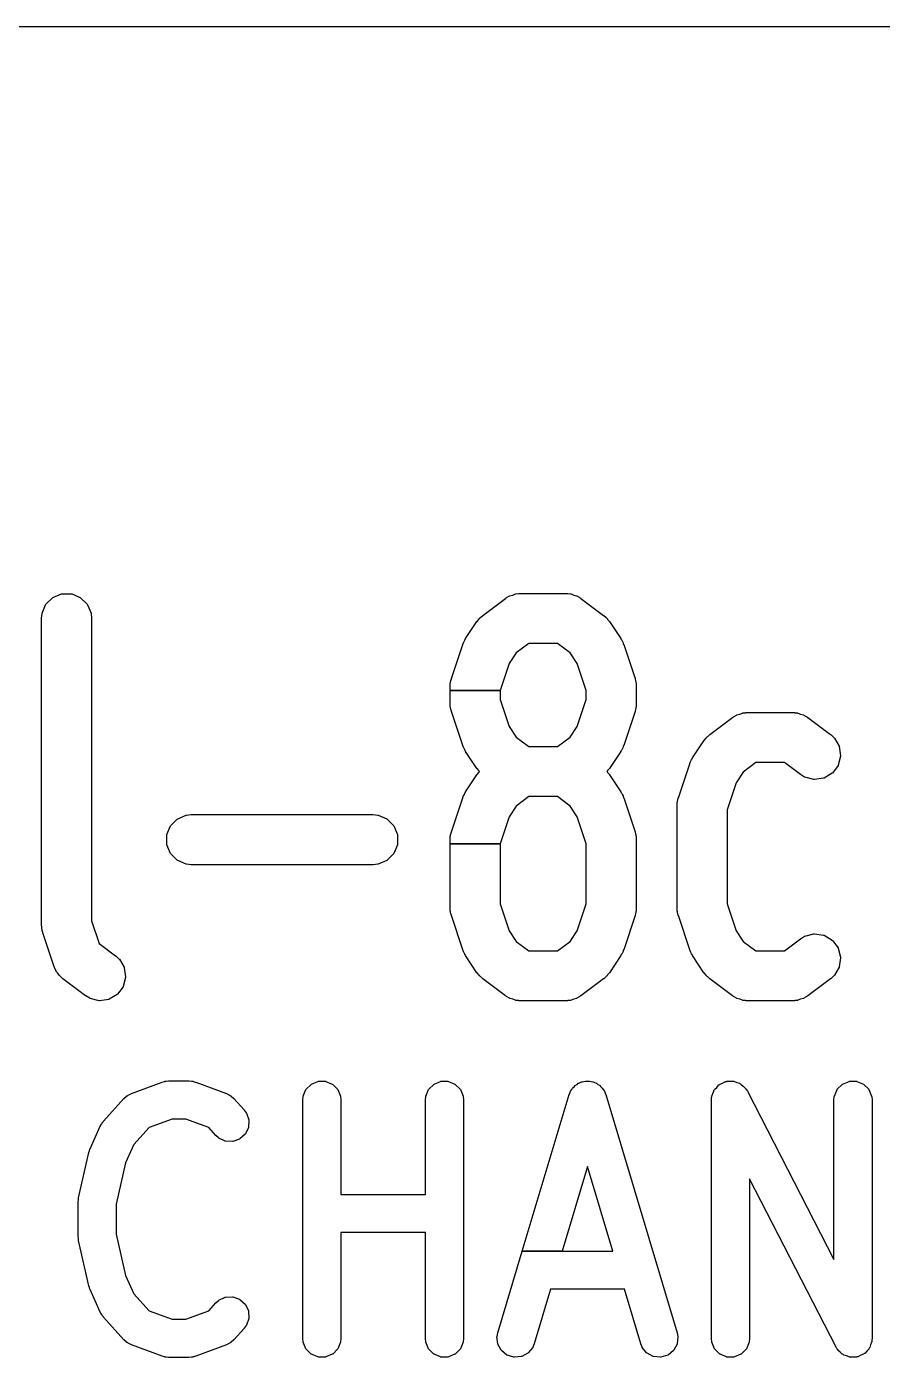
# Model space of a CAD drawing. Header units: millimetres. Extents: x 0 to 98, y 0 to 67.8.
# Drawn here: x 14.88 to 18.47, y 62.22 to 67.8 of the extents above; entities that cross this region are included whole.
import ezdxf

# ---------------------------------------------------------------- set-up
doc = ezdxf.new("R2010")
doc.units = ezdxf.units.MM
doc.layers.add('Edge.Cuts', color=254, linetype='CONTINUOUS', true_color=0xd0d2cd)

msp = doc.modelspace()

# ---------------------------------------------------------------- linework, layer by layer
at = {"layer": 'Edge.Cuts', "linetype": 'CONTINUOUS'}
for p, q in [((0, 67.8), (98, 67.8)), ((14.963317, 65.375565), (14.990907, 65.403155)), ((14.990907, 65.403155), (14.99253, 65.404238)), ((14.99253, 65.404238), (15.028578, 65.41917)), ((15.028578, 65.41917), (15.030491, 65.419551)), ((15.030491, 65.419551), (15.069509, 65.419551)), ((15.069509, 65.419551), (15.071422, 65.41917)), ((15.071422, 65.41917), (15.10747, 65.404238)), ((15.10747, 65.404238), (15.109093, 65.403155)), ((15.109093, 65.403155), (15.136683, 65.375565)), ((16.796524, 65.329043), (16.891762, 65.400472)), ((16.891762, 65.400472), (16.892168, 65.400746)), ((16.892168, 65.400746), (16.894947, 65.402434)), ((16.894947, 65.402434), (16.895671, 65.403156)), ((16.895671, 65.403156), (16.897291, 65.404238)), ((16.897291, 65.404238), (16.89928, 65.405063)), ((16.89928, 65.405063), (16.908929, 65.410916)), ((16.908929, 65.410916), (16.910281, 65.411484)), ((16.910281, 65.411484), (16.922078, 65.414508)), ((16.922078, 65.414508), (16.93334, 65.419171)), ((16.93334, 65.419171), (16.934763, 65.419527)), ((16.934763, 65.419527), (16.945987, 65.420633)), ((16.945987, 65.420633), (16.948079, 65.421168)), ((16.948079, 65.421168), (16.950024, 65.421274)), ((16.950024, 65.421274), (16.951035, 65.42113)), ((16.951035, 65.42113), (16.954273, 65.421448)), ((16.954273, 65.421448), (16.954762, 65.421472)), ((16.954762, 65.421472), (17.145238, 65.421472)), ((17.145238, 65.421472), (17.145727, 65.421448)), ((17.145727, 65.421448), (17.148963, 65.42113)), ((17.148963, 65.42113), (17.149976, 65.421274)), ((17.149976, 65.421274), (17.151922, 65.421168)), ((17.151922, 65.421168), (17.154012, 65.420633)), ((17.154012, 65.420633), (17.165237, 65.419527)), ((17.165237, 65.419527), (17.166661, 65.41917)), ((17.166661, 65.41917), (17.177913, 65.414509)), ((17.177913, 65.414509), (17.18972, 65.411484)), ((17.18972, 65.411484), (17.191072, 65.410915)), ((17.191072, 65.410915), (17.200715, 65.405065)), ((17.200715, 65.405065), (17.20271, 65.404238)), ((17.20271, 65.404238), (17.204331, 65.403155)), ((17.204331, 65.403155), (17.205052, 65.402434)), ((17.205052, 65.402434), (17.207832, 65.400747)), ((17.207832, 65.400747), (17.208238, 65.400472)), ((17.208238, 65.400472), (17.303476, 65.329043)), ((14.947302, 65.337894), (14.962234, 65.373942)), ((14.962234, 65.373942), (14.963317, 65.375565)), ((15.136683, 65.375565), (15.137766, 65.373942)), ((15.137766, 65.373942), (15.152698, 65.337894)), ((14.945, 65.316472), (14.945024, 65.316962)), ((14.945, 64.030758), (14.945, 65.316472)), ((14.945024, 65.316962), (14.946945, 65.336471)), ((14.946945, 65.336471), (14.947302, 65.337894)), ((15.152698, 65.337894), (15.153055, 65.336471)), ((15.153055, 65.336471), (15.154976, 65.316962)), ((15.154976, 65.316962), (15.155, 65.316472)), ((15.155, 65.316472), (15.155, 64.047795)), ((16.72454, 65.231859), (16.772159, 65.303287)), ((16.772159, 65.303287), (16.77245, 65.303681)), ((16.77245, 65.303681), (16.779673, 65.312503)), ((16.779673, 65.312503), (16.780767, 65.314349)), ((16.780767, 65.314349), (16.781691, 65.315487)), ((16.781691, 65.315487), (16.783399, 65.317053)), ((16.783399, 65.317053), (16.784871, 65.318849)), ((16.784871, 65.318849), (16.785955, 65.319834)), ((16.785955, 65.319834), (16.787743, 65.321033)), ((16.787743, 65.321033), (16.796147, 65.32873)), ((16.796147, 65.32873), (16.796524, 65.329043)), ((17.303476, 65.329043), (17.303854, 65.32873)), ((17.303854, 65.32873), (17.312262, 65.321027)), ((17.312262, 65.321027), (17.314043, 65.319834)), ((17.314043, 65.319834), (17.315129, 65.318848)), ((17.315129, 65.318848), (17.316599, 65.317053)), ((17.316599, 65.317053), (17.318309, 65.315486)), ((17.318309, 65.315486), (17.319233, 65.314347)), ((17.319233, 65.314347), (17.320324, 65.312504)), ((17.320324, 65.312504), (17.327549, 65.303681)), ((17.327549, 65.303681), (17.327841, 65.303287)), ((17.327841, 65.303287), (17.37546, 65.231859)), ((16.72218, 65.227487), (16.724288, 65.231438)), ((16.724288, 65.231438), (16.72454, 65.231859)), ((17.37546, 65.231859), (17.375712, 65.231437)), ((17.375712, 65.231437), (17.377817, 65.227489)), ((16.664675, 65.063962), (16.712294, 65.206818)), ((16.712294, 65.206818), (16.712471, 65.207274)), ((16.712471, 65.207274), (16.714296, 65.211366)), ((16.714296, 65.211366), (16.714573, 65.21276)), ((16.714573, 65.21276), (16.715065, 65.214139)), ((16.715065, 65.214139), (16.717953, 65.219557)), ((16.717953, 65.219557), (16.720462, 65.225176)), ((16.720462, 65.225176), (16.72125, 65.226413)), ((16.72125, 65.226413), (16.72218, 65.227487)), ((16.989763, 65.211472), (16.936912, 65.171835)), ((17.110237, 65.211472), (16.989763, 65.211472)), ((17.163086, 65.171835), (17.110237, 65.211472)), ((17.377817, 65.227489), (17.378749, 65.226414)), ((17.378749, 65.226414), (17.379538, 65.225176)), ((17.379538, 65.225176), (17.382044, 65.219561)), ((17.382044, 65.219561), (17.384935, 65.21414)), ((17.384935, 65.21414), (17.385428, 65.212755)), ((17.385428, 65.212755), (17.385702, 65.211366)), ((17.385702, 65.211366), (17.387528, 65.207277)), ((17.387528, 65.207277), (17.387706, 65.206819)), ((17.387706, 65.206819), (17.435325, 65.063962)), ((16.907067, 65.127069), (16.869286, 65.013722)), ((16.936912, 65.171835), (16.907067, 65.127069)), ((17.192931, 65.127069), (17.163086, 65.171835)), ((17.230714, 65.013722), (17.192931, 65.127069)), ((16.662437, 65.054234), (16.664543, 65.06349)), ((16.664543, 65.06349), (16.664675, 65.063962)), ((17.435325, 65.063962), (17.435458, 65.063489)), ((17.435458, 65.063489), (17.437563, 65.054229)), ((16.659286, 65.030758), (16.65931, 65.031248)), ((16.659286, 65.013722), (16.659286, 65.030758)), ((16.659286, 64.959329), (16.659286, 65.013722)), ((16.659286, 65.013722), (16.869286, 65.013722)), ((16.869286, 65.013722), (16.659286, 65.013722)), ((16.65931, 65.031248), (16.66024, 65.040704)), ((16.660084, 65.042911), (16.660195, 65.044373)), ((16.66024, 65.040704), (16.660084, 65.042911)), ((16.660195, 65.044373), (16.660912, 65.047533)), ((16.660912, 65.047533), (16.661231, 65.050758)), ((16.661231, 65.050758), (16.661587, 65.052179)), ((16.661587, 65.052179), (16.662437, 65.054234)), ((16.869286, 65.013722), (16.869286, 64.976366)), ((17.230714, 64.976366), (17.230714, 65.013722)), ((17.437563, 65.054229), (17.438412, 65.052181)), ((17.438412, 65.052181), (17.438769, 65.050757)), ((17.438769, 65.050757), (17.439086, 65.047529)), ((17.439086, 65.047529), (17.439804, 65.044375)), ((17.439916, 65.04291), (17.439758, 65.040702)), ((17.439758, 65.040702), (17.44069, 65.031248)), ((17.439804, 65.044375), (17.439916, 65.04291)), ((17.44069, 65.031248), (17.440714, 65.030758)), ((17.440714, 65.030758), (17.440714, 64.959329)), ((16.65931, 64.958839), (16.659286, 64.959329)), ((16.66024, 64.949385), (16.65931, 64.958839)), ((16.869286, 64.976366), (16.907069, 64.863016)), ((17.192931, 64.863019), (17.230714, 64.976366)), ((17.44069, 64.958839), (17.439758, 64.949387)), ((17.440714, 64.959329), (17.44069, 64.958839)), ((16.660084, 64.947176), (16.66024, 64.949385)), ((16.660195, 64.945714), (16.660084, 64.947176)), ((16.660912, 64.942556), (16.660195, 64.945714)), ((16.661231, 64.939329), (16.660912, 64.942556)), ((16.661587, 64.937907), (16.661231, 64.939329)), ((16.662437, 64.935852), (16.661587, 64.937907)), ((16.664543, 64.926597), (16.662437, 64.935852)), ((16.664675, 64.926125), (16.664543, 64.926597)), ((16.712294, 64.783269), (16.664675, 64.926125)), ((17.435325, 64.926125), (17.387706, 64.783268)), ((17.435458, 64.926598), (17.435325, 64.926125)), ((17.437562, 64.935857), (17.435458, 64.926598)), ((17.438412, 64.937905), (17.437562, 64.935857)), ((17.438769, 64.939331), (17.438412, 64.937905)), ((17.439086, 64.942559), (17.438769, 64.939331)), ((17.439804, 64.945712), (17.439086, 64.942559)), ((17.439758, 64.949387), (17.439916, 64.947177)), ((17.439916, 64.947177), (17.439804, 64.945712)), ((17.748905, 64.829043), (17.844143, 64.900472)), ((17.844143, 64.900472), (17.844549, 64.900746)), ((17.844549, 64.900746), (17.847328, 64.902434)), ((17.847328, 64.902434), (17.848052, 64.903156)), ((17.848052, 64.903156), (17.849672, 64.904238)), ((17.849672, 64.904238), (17.851661, 64.905063)), ((17.851661, 64.905063), (17.86131, 64.910916)), ((17.86131, 64.910916), (17.862662, 64.911484)), ((17.862662, 64.911484), (17.874459, 64.914508)), ((17.874459, 64.914508), (17.885721, 64.919171)), ((17.885721, 64.919171), (17.887144, 64.919527)), ((17.887144, 64.919527), (17.898368, 64.920633)), ((17.898368, 64.920633), (17.90046, 64.921168)), ((17.90046, 64.921168), (17.902405, 64.921274)), ((17.902405, 64.921274), (17.903416, 64.92113)), ((17.903416, 64.92113), (17.906654, 64.921448)), ((17.906654, 64.921448), (17.907143, 64.921472)), ((17.907143, 64.921472), (18.097619, 64.921472)), ((18.097619, 64.921472), (18.098108, 64.921448)), ((18.098108, 64.921448), (18.101344, 64.92113)), ((18.101344, 64.92113), (18.102357, 64.921274)), ((18.102357, 64.921274), (18.104303, 64.921168)), ((18.104303, 64.921168), (18.106393, 64.920633)), ((18.106393, 64.920633), (18.117618, 64.919527)), ((18.117618, 64.919527), (18.119042, 64.91917)), ((18.119042, 64.91917), (18.130294, 64.914509)), ((18.130294, 64.914509), (18.142101, 64.911484)), ((18.142101, 64.911484), (18.143453, 64.910915)), ((18.143453, 64.910915), (18.153096, 64.905065)), ((18.153096, 64.905065), (18.155091, 64.904238)), ((18.155091, 64.904238), (18.156712, 64.903155)), ((18.156712, 64.903155), (18.157433, 64.902434)), ((18.157433, 64.902434), (18.160213, 64.900747)), ((18.160213, 64.900747), (18.160619, 64.900472)), ((18.160619, 64.900472), (18.255857, 64.829043)), ((16.907069, 64.863016), (16.936911, 64.818253)), ((17.163086, 64.818252), (17.192931, 64.863019)), ((16.936911, 64.818253), (16.989762, 64.778615)), ((17.110238, 64.778615), (17.163086, 64.818252)), ((17.676921, 64.731859), (17.72454, 64.803287)), ((17.72454, 64.803287), (17.724831, 64.803681)), ((17.724831, 64.803681), (17.732054, 64.812503)), ((17.732054, 64.812503), (17.733148, 64.814349)), ((17.733148, 64.814349), (17.734072, 64.815487)), ((17.734072, 64.815487), (17.73578, 64.817053)), ((17.73578, 64.817053), (17.737252, 64.818849)), ((17.737252, 64.818849), (17.738336, 64.819834)), ((17.738336, 64.819834), (17.740124, 64.821033)), ((17.740124, 64.821033), (17.748528, 64.82873)), ((17.748528, 64.82873), (17.748905, 64.829043)), ((18.255857, 64.829043), (18.256235, 64.82873)), ((18.256235, 64.82873), (18.27069, 64.815487)), ((18.27069, 64.815487), (18.271614, 64.814347)), ((18.271614, 64.814347), (18.291493, 64.780773)), ((16.712471, 64.782812), (16.712294, 64.783269)), ((16.714295, 64.778724), (16.712471, 64.782812)), ((16.714572, 64.777328), (16.714295, 64.778724)), ((16.715065, 64.775948), (16.714572, 64.777328)), ((16.717953, 64.770532), (16.715065, 64.775948)), ((16.720462, 64.764911), (16.717953, 64.770532)), ((16.721251, 64.763673), (16.720462, 64.764911)), ((16.72218, 64.762602), (16.721251, 64.763673)), ((16.724288, 64.758649), (16.72218, 64.762602)), ((16.72454, 64.758229), (16.724288, 64.758649)), ((16.772159, 64.6868), (16.72454, 64.758229)), ((16.989762, 64.778615), (17.110238, 64.778615)), ((17.37546, 64.758229), (17.327841, 64.6868)), ((17.375712, 64.75865), (17.37546, 64.758229)), ((17.377817, 64.7626), (17.375712, 64.75865)), ((17.378748, 64.763672), (17.377817, 64.7626)), ((17.379538, 64.764911), (17.378748, 64.763672)), ((17.382043, 64.770524), (17.379538, 64.764911)), ((17.384936, 64.775948), (17.382043, 64.770524)), ((17.385429, 64.777332), (17.384936, 64.775948)), ((17.385703, 64.778723), (17.385429, 64.777332)), ((17.387529, 64.78281), (17.385703, 64.778723)), ((17.387706, 64.783268), (17.387529, 64.78281)), ((17.674561, 64.727487), (17.676669, 64.731438)), ((17.676669, 64.731438), (17.676921, 64.731859)), ((18.297553, 64.738359), (18.28787, 64.700561)), ((18.291493, 64.780773), (18.292141, 64.778933)), ((18.292141, 64.778933), (18.297659, 64.740307)), ((18.297659, 64.740307), (18.297553, 64.738359)), ((16.772451, 64.686405), (16.772159, 64.6868)), ((16.779673, 64.677585), (16.772451, 64.686405)), ((16.780768, 64.675737), (16.779673, 64.677585)), ((16.780767, 64.671492), (16.781691, 64.67263)), ((16.781692, 64.674599), (16.780768, 64.675737)), ((16.781691, 64.67263), (16.782765, 64.673616)), ((16.782765, 64.673616), (16.781692, 64.674599)), ((17.318307, 64.674598), (17.317233, 64.673615)), ((17.317233, 64.673615), (17.318309, 64.672629)), ((17.319233, 64.675738), (17.318307, 64.674598)), ((17.318309, 64.672629), (17.319233, 64.67149)), ((17.320327, 64.677588), (17.319233, 64.675738)), ((17.327549, 64.686405), (17.320327, 64.677588)), ((17.327841, 64.6868), (17.327549, 64.686405)), ((17.617056, 64.563962), (17.664675, 64.706818)), ((17.664675, 64.706818), (17.664852, 64.707274)), ((17.664852, 64.707274), (17.666677, 64.711366)), ((17.666677, 64.711366), (17.666954, 64.71276)), ((17.666954, 64.71276), (17.667446, 64.714139)), ((17.667446, 64.714139), (17.670334, 64.719557)), ((17.670334, 64.719557), (17.672843, 64.725176)), ((17.672843, 64.725176), (17.673631, 64.726413)), ((17.673631, 64.726413), (17.674561, 64.727487)), ((17.942144, 64.711472), (17.889293, 64.671835)), ((18.062618, 64.711472), (17.942144, 64.711472)), ((18.129857, 64.661043), (18.062618, 64.711472)), ((18.287026, 64.698802), (18.263615, 64.667588)), ((18.28787, 64.700561), (18.287026, 64.698802)), ((16.72454, 64.589002), (16.772159, 64.66043)), ((16.772159, 64.66043), (16.77245, 64.660824)), ((16.77245, 64.660824), (16.779673, 64.669646)), ((16.779673, 64.669646), (16.780767, 64.671492)), ((17.319233, 64.67149), (17.320324, 64.669647)), ((17.320324, 64.669647), (17.327549, 64.660824)), ((17.327549, 64.660824), (17.327841, 64.66043)), ((17.327841, 64.66043), (17.37546, 64.589002)), ((17.859448, 64.627069), (17.821667, 64.513722)), ((17.889293, 64.671835), (17.859448, 64.627069)), ((18.130263, 64.660768), (18.129857, 64.661043)), ((18.147023, 64.650599), (18.130263, 64.660768)), ((18.148376, 64.65003), (18.147023, 64.650599)), ((18.186173, 64.640347), (18.148376, 64.65003)), ((18.188121, 64.640241), (18.186173, 64.640347)), ((18.226747, 64.645759), (18.188121, 64.640241)), ((18.228587, 64.646407), (18.226747, 64.645759)), ((18.262162, 64.666286), (18.228587, 64.646407)), ((18.263615, 64.667588), (18.262162, 64.666286)), ((16.664675, 64.421104), (16.712293, 64.563961)), ((16.712293, 64.563961), (16.71247, 64.564418)), ((16.71247, 64.564418), (16.714296, 64.568511)), ((16.714296, 64.568511), (16.714572, 64.569902)), ((16.714572, 64.569902), (16.715065, 64.571282)), ((16.715065, 64.571282), (16.717948, 64.576691)), ((16.717948, 64.576691), (16.720462, 64.58232)), ((16.720462, 64.58232), (16.72125, 64.583556)), ((16.72125, 64.583556), (16.72218, 64.58463)), ((16.72218, 64.58463), (16.724288, 64.588581)), ((16.724288, 64.588581), (16.72454, 64.589002)), ((16.989763, 64.568615), (16.93691, 64.528977)), ((17.110237, 64.568615), (16.989763, 64.568615)), ((17.163086, 64.528978), (17.110237, 64.568615)), ((17.37546, 64.589002), (17.375712, 64.58858)), ((17.375712, 64.58858), (17.377817, 64.584632)), ((17.377817, 64.584632), (17.378749, 64.583557)), ((17.378749, 64.583557), (17.379538, 64.582319)), ((17.379538, 64.582319), (17.382044, 64.576704)), ((17.382044, 64.576704), (17.384935, 64.571283)), ((17.384935, 64.571283), (17.385428, 64.569898)), ((17.385428, 64.569898), (17.385702, 64.568509)), ((17.385702, 64.568509), (17.387528, 64.56442)), ((17.387528, 64.56442), (17.387706, 64.563962)), ((17.387706, 64.563962), (17.435325, 64.421104)), ((17.614818, 64.554234), (17.616924, 64.56349)), ((17.616924, 64.56349), (17.617056, 64.563962)), ((16.93691, 64.528977), (16.907069, 64.484215)), ((17.19293, 64.484213), (17.163086, 64.528978)), ((17.611667, 64.530758), (17.611691, 64.531248)), ((17.611667, 64.102186), (17.611667, 64.530758)), ((17.611691, 64.531248), (17.612621, 64.540704)), ((17.612465, 64.542911), (17.612576, 64.544373)), ((17.612621, 64.540704), (17.612465, 64.542911)), ((17.612576, 64.544373), (17.613293, 64.547533)), ((17.613293, 64.547533), (17.613612, 64.550758)), ((17.613612, 64.550758), (17.613968, 64.552179)), ((17.613968, 64.552179), (17.614818, 64.554234)), ((17.821667, 64.513722), (17.821667, 64.119223)), ((15.487127, 64.446993), (15.514717, 64.474583)), ((15.514717, 64.474583), (15.51634, 64.475666)), ((15.51634, 64.475666), (15.552388, 64.490598)), ((15.552388, 64.490598), (15.553811, 64.490955)), ((15.553811, 64.490955), (15.57332, 64.492876)), ((15.57332, 64.492876), (15.57381, 64.4929)), ((15.57381, 64.4929), (16.335715, 64.4929)), ((16.335715, 64.4929), (16.336205, 64.492876)), ((16.336205, 64.492876), (16.355714, 64.490955)), ((16.355714, 64.490955), (16.357137, 64.490598)), ((16.357137, 64.490598), (16.393185, 64.475666)), ((16.393185, 64.475666), (16.394808, 64.474583)), ((16.394808, 64.474583), (16.422398, 64.446993)), ((16.907069, 64.484215), (16.869286, 64.370864)), ((17.230714, 64.370862), (17.19293, 64.484213)), ((15.470731, 64.407409), (15.471112, 64.409322)), ((15.470731, 64.368391), (15.470731, 64.407409)), ((15.471112, 64.409322), (15.486044, 64.44537)), ((15.486044, 64.44537), (15.487127, 64.446993)), ((16.422398, 64.446993), (16.423481, 64.44537)), ((16.423481, 64.44537), (16.438413, 64.409322)), ((16.438413, 64.409322), (16.438794, 64.407409)), ((16.438794, 64.407409), (16.438794, 64.368391)), ((16.65931, 64.38839), (16.66024, 64.397846)), ((16.660084, 64.400053), (16.660195, 64.401515)), ((16.66024, 64.397846), (16.660084, 64.400053)), ((16.660195, 64.401515), (16.660912, 64.404675)), ((16.660912, 64.404675), (16.661231, 64.4079)), ((16.661231, 64.4079), (16.661587, 64.409321)), ((16.661587, 64.409321), (16.662437, 64.411376)), ((16.662437, 64.411376), (16.664543, 64.420632)), ((16.664543, 64.420632), (16.664675, 64.421104)), ((17.435325, 64.421104), (17.435458, 64.420631)), ((17.435458, 64.420631), (17.437563, 64.411371)), ((17.437563, 64.411371), (17.438412, 64.409323)), ((17.438412, 64.409323), (17.438769, 64.407899)), ((17.438769, 64.407899), (17.439086, 64.404671)), ((17.439086, 64.404671), (17.439804, 64.401517)), ((17.439916, 64.400052), (17.439758, 64.397844)), ((17.439758, 64.397844), (17.44069, 64.38839)), ((17.439804, 64.401517), (17.439916, 64.400052)), ((15.471112, 64.366478), (15.470731, 64.368391)), ((15.486044, 64.33043), (15.471112, 64.366478)), ((16.438413, 64.366478), (16.423481, 64.33043)), ((16.438794, 64.368391), (16.438413, 64.366478)), ((16.659286, 64.3879), (16.65931, 64.38839)), ((16.659286, 64.370864), (16.659286, 64.3879)), ((16.659286, 64.102186), (16.659286, 64.370864)), ((16.659286, 64.370864), (16.869286, 64.370864)), ((16.869286, 64.370864), (16.659286, 64.370864)), ((16.869286, 64.370864), (16.869286, 64.119223)), ((17.230714, 64.119223), (17.230714, 64.370862)), ((17.44069, 64.38839), (17.440714, 64.3879)), ((17.440714, 64.3879), (17.440714, 64.102186)), ((15.487127, 64.328807), (15.486044, 64.33043)), ((15.514717, 64.301217), (15.487127, 64.328807)), ((15.51634, 64.300134), (15.514717, 64.301217)), ((15.552388, 64.285202), (15.51634, 64.300134)), ((15.553811, 64.284845), (15.552388, 64.285202)), ((15.57332, 64.282924), (15.553811, 64.284845)), ((15.57381, 64.2829), (15.57332, 64.282924)), ((16.335715, 64.2829), (15.57381, 64.2829)), ((16.336205, 64.282924), (16.335715, 64.2829)), ((16.355714, 64.284845), (16.336205, 64.282924)), ((16.357137, 64.285202), (16.355714, 64.284845)), ((16.393185, 64.300134), (16.357137, 64.285202)), ((16.394808, 64.301217), (16.393185, 64.300134)), ((16.422398, 64.328807), (16.394808, 64.301217)), ((16.423481, 64.33043), (16.422398, 64.328807)), ((16.869286, 64.119223), (16.907069, 64.005873)), ((17.192931, 64.005876), (17.230714, 64.119223)), ((17.821667, 64.119223), (17.85945, 64.005873)), ((16.65931, 64.101696), (16.659286, 64.102186)), ((16.66024, 64.092242), (16.65931, 64.101696)), ((16.660084, 64.090033), (16.66024, 64.092242)), ((16.660195, 64.088571), (16.660084, 64.090033)), ((16.660912, 64.085413), (16.660195, 64.088571)), ((16.661231, 64.082186), (16.660912, 64.085413)), ((16.661587, 64.080764), (16.661231, 64.082186)), ((16.662437, 64.078709), (16.661587, 64.080764)), ((16.664543, 64.069454), (16.662437, 64.078709)), ((16.664675, 64.068982), (16.664543, 64.069454)), ((16.712294, 63.926126), (16.664675, 64.068982)), ((17.435325, 64.068982), (17.387706, 63.926125)), ((17.435458, 64.069455), (17.435325, 64.068982)), ((17.437562, 64.078714), (17.435458, 64.069455)), ((17.438412, 64.080762), (17.437562, 64.078714)), ((17.438769, 64.082188), (17.438412, 64.080762)), ((17.439086, 64.085416), (17.438769, 64.082188)), ((17.439804, 64.088569), (17.439086, 64.085416)), ((17.44069, 64.101696), (17.439758, 64.092244)), ((17.439758, 64.092244), (17.439916, 64.090034)), ((17.439916, 64.090034), (17.439804, 64.088569)), ((17.440714, 64.102186), (17.44069, 64.101696)), ((17.611691, 64.101696), (17.611667, 64.102186)), ((17.612621, 64.092242), (17.611691, 64.101696)), ((17.612465, 64.090033), (17.612621, 64.092242)), ((17.612576, 64.088571), (17.612465, 64.090033)), ((17.613293, 64.085413), (17.612576, 64.088571)), ((17.613612, 64.082186), (17.613293, 64.085413)), ((17.613968, 64.080764), (17.613612, 64.082186)), ((17.614818, 64.078709), (17.613968, 64.080764)), ((17.616924, 64.069454), (17.614818, 64.078709)), ((17.617056, 64.068982), (17.616924, 64.069454)), ((17.664675, 63.926126), (17.617056, 64.068982)), ((14.945024, 64.030268), (14.945, 64.030758)), ((14.945954, 64.020814), (14.945024, 64.030268)), ((14.945798, 64.018605), (14.945954, 64.020814)), ((14.945909, 64.017143), (14.945798, 64.018605)), ((14.946626, 64.013985), (14.945909, 64.017143)), ((14.946945, 64.010758), (14.946626, 64.013985)), ((14.947301, 64.009336), (14.946945, 64.010758)), ((14.948151, 64.007281), (14.947301, 64.009336)), ((14.950257, 63.998026), (14.948151, 64.007281)), ((15.155, 64.047795), (15.186856, 63.952222)), ((16.907069, 64.005873), (16.936911, 63.96111)), ((17.163086, 63.961109), (17.192931, 64.005876)), ((17.85945, 64.005873), (17.889292, 63.96111)), ((14.950389, 63.997554), (14.950257, 63.998026)), ((14.998007, 63.854697), (14.950389, 63.997554)), ((15.186856, 63.952222), (15.255857, 63.900472)), ((16.936911, 63.96111), (16.989762, 63.921472)), ((17.110238, 63.921472), (17.163086, 63.961109)), ((17.889292, 63.96111), (17.942143, 63.921472)), ((18.062619, 63.921472), (18.129857, 63.9719)), ((18.129857, 63.9719), (18.130263, 63.972175)), ((18.130263, 63.972175), (18.147023, 63.982344)), ((18.147023, 63.982344), (18.148376, 63.982913)), ((18.148376, 63.982913), (18.186174, 63.992596)), ((18.186174, 63.992596), (18.188122, 63.992702)), ((18.188122, 63.992702), (18.226748, 63.987184)), ((18.226748, 63.987184), (18.228589, 63.986536)), ((18.228589, 63.986536), (18.262163, 63.966656)), ((18.262163, 63.966656), (18.263615, 63.965354)), ((18.263615, 63.965354), (18.287026, 63.93414)), ((15.255857, 63.900472), (15.256235, 63.900159)), ((15.256235, 63.900159), (15.270689, 63.886917)), ((16.712471, 63.925669), (16.712294, 63.926126)), ((16.714295, 63.921581), (16.712471, 63.925669)), ((16.714572, 63.920185), (16.714295, 63.921581)), ((16.715065, 63.918805), (16.714572, 63.920185)), ((16.717953, 63.913389), (16.715065, 63.918805)), ((16.720462, 63.907768), (16.717953, 63.913389)), ((16.721251, 63.90653), (16.720462, 63.907768)), ((16.72218, 63.905459), (16.721251, 63.90653)), ((16.724288, 63.901506), (16.72218, 63.905459)), ((16.72454, 63.901086), (16.724288, 63.901506)), ((16.772159, 63.829657), (16.72454, 63.901086)), ((16.989762, 63.921472), (17.110238, 63.921472)), ((17.37546, 63.901086), (17.327841, 63.829657)), ((17.375712, 63.901507), (17.37546, 63.901086)), ((17.377817, 63.905457), (17.375712, 63.901507)), ((17.378748, 63.906529), (17.377817, 63.905457)), ((17.379538, 63.907768), (17.378748, 63.906529)), ((17.382043, 63.913381), (17.379538, 63.907768)), ((17.384936, 63.918805), (17.382043, 63.913381)), ((17.385429, 63.920189), (17.384936, 63.918805)), ((17.385703, 63.92158), (17.385429, 63.920189)), ((17.387529, 63.925667), (17.385703, 63.92158)), ((17.387706, 63.926125), (17.387529, 63.925667)), ((17.664852, 63.925669), (17.664675, 63.926126)), ((17.666676, 63.921581), (17.664852, 63.925669)), ((17.666953, 63.920185), (17.666676, 63.921581)), ((17.667446, 63.918805), (17.666953, 63.920185)), ((17.670334, 63.913389), (17.667446, 63.918805)), ((17.672843, 63.907768), (17.670334, 63.913389)), ((17.673632, 63.90653), (17.672843, 63.907768)), ((17.674561, 63.905459), (17.673632, 63.90653)), ((17.676669, 63.901506), (17.674561, 63.905459)), ((17.676921, 63.901086), (17.676669, 63.901506)), ((17.72454, 63.829657), (17.676921, 63.901086)), ((17.942143, 63.921472), (18.062619, 63.921472)), ((18.287026, 63.93414), (18.28787, 63.932381)), ((18.28787, 63.932381), (18.297553, 63.894583)), ((18.297659, 63.892635), (18.292141, 63.854009)), ((18.297553, 63.894583), (18.297659, 63.892635)), ((14.998184, 63.854242), (14.998007, 63.854697)), ((14.998508, 63.853515), (14.998184, 63.854242)), ((14.998982, 63.85217), (14.998508, 63.853515)), ((14.999491, 63.851309), (14.998982, 63.85217)), ((15.006176, 63.836338), (14.999491, 63.851309)), ((15.006965, 63.835101), (15.006176, 63.836338)), ((15.013657, 63.827385), (15.006965, 63.835101)), ((15.270689, 63.886917), (15.271613, 63.885778)), ((15.271613, 63.885778), (15.291493, 63.852204)), ((15.291493, 63.852204), (15.292141, 63.850363)), ((15.292141, 63.850363), (15.297659, 63.811737)), ((18.291493, 63.852168), (18.271613, 63.818594)), ((18.292141, 63.854009), (18.291493, 63.852168)), ((15.018863, 63.818594), (15.013657, 63.827385)), ((15.019787, 63.817455), (15.018863, 63.818594)), ((15.031872, 63.806383), (15.019787, 63.817455)), ((15.03253, 63.805625), (15.031872, 63.806383)), ((15.033638, 63.804766), (15.03253, 63.805625)), ((15.034242, 63.804212), (15.033638, 63.804766)), ((15.034619, 63.8039), (15.034242, 63.804212)), ((15.129857, 63.732472), (15.034619, 63.8039)), ((15.297553, 63.809789), (15.28787, 63.771991)), ((15.297659, 63.811737), (15.297553, 63.809789)), ((16.772451, 63.829262), (16.772159, 63.829657)), ((16.779673, 63.820442), (16.772451, 63.829262)), ((16.780768, 63.818594), (16.779673, 63.820442)), ((16.781692, 63.817456), (16.780768, 63.818594)), ((16.783399, 63.815892), (16.781692, 63.817456)), ((16.784871, 63.814095), (16.783399, 63.815892)), ((16.785957, 63.813108), (16.784871, 63.814095)), ((16.78774, 63.811914), (16.785957, 63.813108)), ((16.796146, 63.804213), (16.78774, 63.811914)), ((16.796524, 63.8039), (16.796146, 63.804213)), ((16.891762, 63.732472), (16.796524, 63.8039)), ((17.303476, 63.8039), (17.208238, 63.732472)), ((17.303854, 63.804214), (17.303476, 63.8039)), ((17.312256, 63.811914), (17.303854, 63.804214)), ((17.314042, 63.813108), (17.312256, 63.811914)), ((17.31513, 63.814096), (17.314042, 63.813108)), ((17.316599, 63.815892), (17.31513, 63.814096)), ((17.318307, 63.817455), (17.316599, 63.815892)), ((17.319233, 63.818595), (17.318307, 63.817455)), ((17.320327, 63.820445), (17.319233, 63.818595)), ((17.327549, 63.829262), (17.320327, 63.820445)), ((17.327841, 63.829657), (17.327549, 63.829262)), ((17.724832, 63.829262), (17.72454, 63.829657)), ((17.732054, 63.820442), (17.724832, 63.829262)), ((17.733149, 63.818594), (17.732054, 63.820442)), ((17.734073, 63.817456), (17.733149, 63.818594)), ((17.73578, 63.815892), (17.734073, 63.817456)), ((17.737252, 63.814095), (17.73578, 63.815892)), ((17.738338, 63.813108), (17.737252, 63.814095)), ((17.740121, 63.811914), (17.738338, 63.813108)), ((17.748527, 63.804213), (17.740121, 63.811914)), ((17.748905, 63.8039), (17.748527, 63.804213)), ((17.844143, 63.732472), (17.748905, 63.8039)), ((18.255857, 63.8039), (18.160619, 63.732472)), ((18.256235, 63.804213), (18.255857, 63.8039)), ((18.270689, 63.817455), (18.256235, 63.804213)), ((18.271613, 63.818594), (18.270689, 63.817455)), ((15.130263, 63.732197), (15.129857, 63.732472)), ((15.147023, 63.722028), (15.130263, 63.732197)), ((15.262163, 63.737716), (15.228589, 63.717836)), ((15.263615, 63.739018), (15.262163, 63.737716)), ((15.287026, 63.770232), (15.263615, 63.739018)), ((15.28787, 63.771991), (15.287026, 63.770232)), ((16.892169, 63.732197), (16.891762, 63.732472)), ((16.894945, 63.730513), (16.892169, 63.732197)), ((16.895669, 63.729789), (16.894945, 63.730513)), ((16.897292, 63.728705), (16.895669, 63.729789)), ((16.899281, 63.727882), (16.897292, 63.728705)), ((16.908928, 63.722028), (16.899281, 63.727882)), ((17.200719, 63.727883), (17.191072, 63.722028)), ((17.202707, 63.728705), (17.200719, 63.727883)), ((17.204332, 63.729791), (17.202707, 63.728705)), ((17.205051, 63.730512), (17.204332, 63.729791)), ((17.207831, 63.732197), (17.205051, 63.730512)), ((17.208238, 63.732472), (17.207831, 63.732197)), ((17.84455, 63.732197), (17.844143, 63.732472)), ((17.847326, 63.730513), (17.84455, 63.732197)), ((17.84805, 63.729789), (17.847326, 63.730513)), ((17.849673, 63.728705), (17.84805, 63.729789)), ((17.851662, 63.727882), (17.849673, 63.728705)), ((17.861309, 63.722028), (17.851662, 63.727882)), ((18.1531, 63.727883), (18.143453, 63.722028)), ((18.155088, 63.728705), (18.1531, 63.727883)), ((18.156713, 63.729791), (18.155088, 63.728705)), ((18.157432, 63.730512), (18.156713, 63.729791)), ((18.160212, 63.732197), (18.157432, 63.730512)), ((18.160619, 63.732472), (18.160212, 63.732197)), ((15.148376, 63.721459), (15.147023, 63.722028)), ((15.186174, 63.711776), (15.148376, 63.721459)), ((15.188122, 63.71167), (15.186174, 63.711776)), ((15.226748, 63.717188), (15.188122, 63.71167)), ((15.228589, 63.717836), (15.226748, 63.717188)), ((16.910281, 63.721459), (16.908928, 63.722028)), ((16.922091, 63.718434), (16.910281, 63.721459)), ((16.93334, 63.713774), (16.922091, 63.718434)), ((16.934763, 63.713417), (16.93334, 63.713774)), ((16.945991, 63.712313), (16.934763, 63.713417)), ((16.948078, 63.711777), (16.945991, 63.712313)), ((16.950028, 63.71167), (16.948078, 63.711777)), ((16.951038, 63.711815), (16.950028, 63.71167)), ((16.954272, 63.711496), (16.951038, 63.711815)), ((16.954762, 63.711472), (16.954272, 63.711496)), ((17.145238, 63.711472), (16.954762, 63.711472)), ((17.145729, 63.711496), (17.145238, 63.711472)), ((17.14896, 63.711815), (17.145729, 63.711496)), ((17.149972, 63.71167), (17.14896, 63.711815)), ((17.151923, 63.711777), (17.149972, 63.71167)), ((17.154009, 63.712313), (17.151923, 63.711777)), ((17.165237, 63.713417), (17.154009, 63.712313)), ((17.166661, 63.713774), (17.165237, 63.713417)), ((17.17791, 63.718435), (17.166661, 63.713774)), ((17.189719, 63.721459), (17.17791, 63.718435)), ((17.191072, 63.722028), (17.189719, 63.721459)), ((17.862662, 63.721459), (17.861309, 63.722028)), ((17.874472, 63.718434), (17.862662, 63.721459)), ((17.885721, 63.713774), (17.874472, 63.718434)), ((17.887144, 63.713417), (17.885721, 63.713774)), ((17.898372, 63.712313), (17.887144, 63.713417)), ((17.900459, 63.711777), (17.898372, 63.712313)), ((17.902409, 63.71167), (17.900459, 63.711777)), ((17.903419, 63.711815), (17.902409, 63.71167)), ((17.906653, 63.711496), (17.903419, 63.711815)), ((17.907143, 63.711472), (17.906653, 63.711496)), ((18.097619, 63.711472), (17.907143, 63.711472)), ((18.09811, 63.711496), (18.097619, 63.711472)), ((18.101341, 63.711815), (18.09811, 63.711496)), ((18.102353, 63.71167), (18.101341, 63.711815)), ((18.104304, 63.711777), (18.102353, 63.71167)), ((18.10639, 63.712313), (18.104304, 63.711777)), ((18.117618, 63.713417), (18.10639, 63.712313)), ((18.119042, 63.713774), (18.117618, 63.713417)), ((18.130291, 63.718435), (18.119042, 63.713774)), ((18.1421, 63.721459), (18.130291, 63.718435)), ((18.143453, 63.722028), (18.1421, 63.721459)), ((15.322214, 63.322582), (15.450785, 63.370201)), ((15.450785, 63.370201), (15.451253, 63.370348)), ((15.451253, 63.370348), (15.460805, 63.372855)), ((15.460805, 63.372855), (15.462027, 63.37336)), ((15.462027, 63.37336), (15.463449, 63.373716)), ((15.463449, 63.373716), (15.464477, 63.373818)), ((15.464477, 63.373818), (15.465475, 63.374079)), ((15.465475, 63.374079), (15.466934, 63.374239)), ((15.466934, 63.374239), (15.46825, 63.37419)), ((15.46825, 63.37419), (15.478081, 63.375157)), ((15.478081, 63.375157), (15.478571, 63.375181)), ((15.478571, 63.375181), (15.564285, 63.375181)), ((15.564285, 63.375181), (15.564775, 63.375157)), ((15.564775, 63.375157), (15.574604, 63.37419)), ((15.574604, 63.37419), (15.575923, 63.374239)), ((15.575923, 63.374239), (15.577381, 63.374079)), ((15.577381, 63.374079), (15.578378, 63.373818)), ((15.578378, 63.373818), (15.579407, 63.373716)), ((15.579407, 63.373716), (15.58083, 63.373359)), ((15.58083, 63.373359), (15.582046, 63.372856)), ((15.582046, 63.372856), (15.591602, 63.370348)), ((15.591602, 63.370348), (15.59207, 63.370201)), ((15.59207, 63.370201), (15.720642, 63.322582)), ((16.04325, 63.311726), (16.054449, 63.338762)), ((16.054449, 63.338762), (16.055532, 63.340385)), ((16.055532, 63.340385), (16.076224, 63.361077)), ((16.076224, 63.361077), (16.077847, 63.36216)), ((16.077847, 63.36216), (16.104883, 63.373359)), ((16.104883, 63.373359), (16.106796, 63.37374)), ((16.106796, 63.37374), (16.13606, 63.37374)), ((16.13606, 63.37374), (16.137973, 63.373359)), ((16.137973, 63.373359), (16.165009, 63.36216)), ((16.165009, 63.36216), (16.166632, 63.361077)), ((16.166632, 63.361077), (16.187324, 63.340385)), ((16.187324, 63.340385), (16.188407, 63.338762)), ((16.188407, 63.338762), (16.199606, 63.311726)), ((16.557536, 63.311726), (16.568735, 63.338762)), ((16.568735, 63.338762), (16.569818, 63.340385)), ((16.569818, 63.340385), (16.59051, 63.361077)), ((16.59051, 63.361077), (16.592133, 63.36216)), ((16.592133, 63.36216), (16.619169, 63.373359)), ((16.619169, 63.373359), (16.621082, 63.37374)), ((16.621082, 63.37374), (16.650346, 63.37374)), ((16.650346, 63.37374), (16.652259, 63.373359)), ((16.652259, 63.373359), (16.679295, 63.36216)), ((16.679295, 63.36216), (16.680918, 63.361077)), ((16.680918, 63.361077), (16.70161, 63.340385)), ((16.70161, 63.340385), (16.702693, 63.338762)), ((16.702693, 63.338762), (16.713892, 63.311726)), ((17.159683, 63.319684), (17.164837, 63.332232)), ((17.164837, 63.332232), (17.165587, 63.333492)), ((17.165587, 63.333492), (17.170095, 63.339023)), ((17.170095, 63.339023), (17.173482, 63.345309)), ((17.173482, 63.345309), (17.174724, 63.346813)), ((17.174724, 63.346813), (17.179878, 63.351017)), ((17.179878, 63.351017), (17.184082, 63.356171)), ((17.184082, 63.356171), (17.185586, 63.357413)), ((17.185586, 63.357413), (17.191873, 63.360801)), ((17.191873, 63.360801), (17.197403, 63.365308)), ((17.197403, 63.365308), (17.199125, 63.366222)), ((17.199125, 63.366222), (17.205489, 63.368133)), ((17.205489, 63.368133), (17.211352, 63.371288)), ((17.211352, 63.371288), (17.213216, 63.371859)), ((17.213216, 63.371859), (17.220322, 63.372582)), ((17.220322, 63.372582), (17.227156, 63.374631)), ((17.227156, 63.374631), (17.229097, 63.374816)), ((17.229097, 63.374816), (17.235709, 63.374145)), ((17.235709, 63.374145), (17.242331, 63.374817)), ((17.242331, 63.374817), (17.244272, 63.374632)), ((17.244272, 63.374632), (17.251114, 63.37258)), ((17.251114, 63.37258), (17.258212, 63.371858)), ((17.258212, 63.371858), (17.260076, 63.371287)), ((17.260076, 63.371287), (17.26593, 63.368136)), ((17.26593, 63.368136), (17.272303, 63.366223)), ((17.272303, 63.366223), (17.274026, 63.365309)), ((17.274026, 63.365309), (17.279561, 63.360795)), ((17.279561, 63.360795), (17.285841, 63.357413)), ((17.285841, 63.357413), (17.287346, 63.356171)), ((17.287346, 63.356171), (17.291548, 63.351018)), ((17.291548, 63.351018), (17.296704, 63.346813)), ((17.296704, 63.346813), (17.297946, 63.345309)), ((17.297946, 63.345309), (17.301329, 63.339026)), ((17.301329, 63.339026), (17.305841, 63.333493)), ((17.305841, 63.333493), (17.306591, 63.332232)), ((17.306591, 63.332232), (17.311742, 63.319687)), ((17.761895, 63.322252), (17.765378, 63.333107)), ((17.765378, 63.333107), (17.766324, 63.334812)), ((17.766324, 63.334812), (17.767838, 63.3366)), ((17.767838, 63.3366), (17.768735, 63.338763)), ((17.768735, 63.338763), (17.769818, 63.340384)), ((17.769818, 63.340384), (17.777878, 63.348446)), ((17.777878, 63.348446), (17.785246, 63.357137)), ((17.785246, 63.357137), (17.786772, 63.35835)), ((17.786772, 63.35835), (17.788855, 63.359423)), ((17.788855, 63.359423), (17.790511, 63.361077)), ((17.790511, 63.361077), (17.792132, 63.36216)), ((17.792132, 63.36216), (17.802657, 63.366522)), ((17.802657, 63.366522), (17.812798, 63.371735)), ((17.812798, 63.371735), (17.814672, 63.372271)), ((17.814672, 63.372271), (17.817004, 63.372464)), ((17.817004, 63.372464), (17.819169, 63.37336)), ((17.819169, 63.37336), (17.821082, 63.37374)), ((17.821082, 63.37374), (17.83248, 63.37374)), ((17.83248, 63.37374), (17.843838, 63.374677)), ((17.843838, 63.374677), (17.845776, 63.374455)), ((17.845776, 63.374455), (17.848005, 63.37374)), ((17.848005, 63.37374), (17.850346, 63.37374)), ((17.850346, 63.37374), (17.852259, 63.373359)), ((17.852259, 63.373359), (17.862783, 63.369)), ((17.862783, 63.369), (17.87364, 63.365517)), ((17.87364, 63.365517), (17.875346, 63.36457)), ((17.875346, 63.36457), (17.877131, 63.363057)), ((17.877131, 63.363057), (17.879296, 63.36216)), ((17.879296, 63.36216), (17.880918, 63.361077)), ((17.880918, 63.361077), (17.888984, 63.353011)), ((17.888984, 63.353011), (17.89767, 63.345649)), ((17.89767, 63.345649), (17.898638, 63.344547)), ((17.898638, 63.344547), (17.900804, 63.341191)), ((17.900804, 63.341191), (17.90161, 63.340385)), ((17.90161, 63.340385), (17.902694, 63.338762)), ((17.902694, 63.338762), (17.903269, 63.337372)), ((17.903269, 63.337372), (17.906612, 63.332194)), ((17.906612, 63.332194), (17.906857, 63.331769)), ((18.271822, 63.311726), (18.283021, 63.338762)), ((18.283021, 63.338762), (18.284104, 63.340385)), ((18.284104, 63.340385), (18.304796, 63.361077)), ((18.304796, 63.361077), (18.306419, 63.36216)), ((18.306419, 63.36216), (18.333455, 63.373359)), ((18.333455, 63.373359), (18.335368, 63.37374)), ((18.335368, 63.37374), (18.364632, 63.37374)), ((18.364632, 63.37374), (18.366545, 63.373359)), ((18.366545, 63.373359), (18.393581, 63.36216)), ((18.393581, 63.36216), (18.395204, 63.361077)), ((18.395204, 63.361077), (18.415896, 63.340385)), ((18.415896, 63.340385), (18.416979, 63.338762)), ((18.416979, 63.338762), (18.428178, 63.311726)), ((15.204822, 63.205842), (15.290537, 63.301079)), ((15.290537, 63.301079), (15.290882, 63.301427)), ((15.290882, 63.301427), (15.301741, 63.311339)), ((15.301741, 63.311339), (15.302957, 63.312158)), ((15.302957, 63.312158), (15.305371, 63.313311)), ((15.305371, 63.313311), (15.307333, 63.315128)), ((15.307333, 63.315128), (15.308543, 63.315956)), ((15.308543, 63.315956), (15.321763, 63.322389)), ((15.321763, 63.322389), (15.322214, 63.322582)), ((15.720642, 63.322582), (15.721093, 63.322389)), ((15.721093, 63.322389), (15.734314, 63.315956)), ((15.734314, 63.315956), (15.735524, 63.315128)), ((15.735524, 63.315128), (15.737486, 63.31331)), ((15.737486, 63.31331), (15.739899, 63.312158)), ((15.739899, 63.312158), (15.741116, 63.311339)), ((15.741116, 63.311339), (15.751975, 63.301427)), ((15.751975, 63.301427), (15.75232, 63.301079)), ((15.75232, 63.301079), (15.795177, 63.25346)), ((16.041428, 63.295181), (16.041452, 63.295671)), ((16.041428, 62.295181), (16.041428, 63.295181)), ((16.041452, 63.295671), (16.042893, 63.310303)), ((16.042893, 63.310303), (16.04325, 63.311726)), ((16.199606, 63.311726), (16.199963, 63.310303)), ((16.199963, 63.310303), (16.201404, 63.295671)), ((16.201404, 63.295671), (16.201428, 63.295181)), ((16.201428, 63.295181), (16.201428, 62.898991)), ((16.555714, 63.295181), (16.555738, 63.295671)), ((16.555714, 62.898991), (16.555714, 63.295181)), ((16.555738, 63.295671), (16.557179, 63.310303)), ((16.557179, 63.310303), (16.557536, 63.311726)), ((16.713892, 63.311726), (16.714249, 63.310303)), ((16.714249, 63.310303), (16.71569, 63.295671)), ((16.71569, 63.295671), (16.715714, 63.295181)), ((16.715714, 63.295181), (16.715714, 62.295181)), ((16.961906, 62.660896), (17.159088, 63.318169)), ((17.159088, 63.318169), (17.159248, 63.318622)), ((17.159248, 63.318622), (17.159366, 63.318911)), ((17.159366, 63.318911), (17.159407, 63.318895)), ((17.159407, 63.318895), (17.159605, 63.319537)), ((17.159605, 63.319537), (17.159683, 63.319684)), ((17.311742, 63.319687), (17.311818, 63.319546)), ((17.311818, 63.319546), (17.312013, 63.318908)), ((17.312013, 63.318908), (17.312055, 63.318925)), ((17.312055, 63.318925), (17.312174, 63.318636)), ((17.312174, 63.318636), (17.31234, 63.318169)), ((17.31234, 63.318169), (17.61234, 62.318169)), ((17.755714, 63.295181), (17.755738, 63.295671)), ((17.755714, 62.295181), (17.755714, 63.295181)), ((17.755738, 63.295671), (17.756341, 63.301804)), ((17.756218, 63.303305), (17.75644, 63.305242)), ((17.756341, 63.301804), (17.756218, 63.303305)), ((17.75644, 63.305242), (17.756786, 63.306325)), ((17.756786, 63.306325), (17.757179, 63.310303)), ((17.757179, 63.310303), (17.757536, 63.311726)), ((17.757536, 63.311726), (17.761895, 63.322252)), ((17.906857, 63.331769), (18.27, 62.625659)), ((18.27, 63.295181), (18.270024, 63.295671)), ((18.27, 62.625659), (18.27, 63.295181)), ((18.270024, 63.295671), (18.271465, 63.310303)), ((18.271465, 63.310303), (18.271822, 63.311726)), ((18.428178, 63.311726), (18.428535, 63.310303)), ((18.428535, 63.310303), (18.429976, 63.295671)), ((18.429976, 63.295671), (18.43, 63.295181)), ((18.43, 63.295181), (18.43, 62.295181)), ((15.795177, 63.25346), (15.795487, 63.253079)), ((15.795487, 63.253079), (15.804204, 63.241239)), ((15.804204, 63.241239), (15.804892, 63.239943)), ((15.804892, 63.239943), (15.814654, 63.212356)), ((15.148474, 63.089915), (15.191331, 63.185154)), ((15.191331, 63.185154), (15.191554, 63.18559)), ((15.191554, 63.18559), (15.194603, 63.190906)), ((15.194603, 63.190906), (15.195108, 63.192328)), ((15.195108, 63.192328), (15.195794, 63.193621)), ((15.195794, 63.193621), (15.197468, 63.195897)), ((15.197468, 63.195897), (15.198874, 63.198344)), ((15.198874, 63.198344), (15.199781, 63.199493)), ((15.199781, 63.199493), (15.200876, 63.200526)), ((15.200876, 63.200526), (15.204512, 63.205462)), ((15.204512, 63.205462), (15.204822, 63.205842)), ((15.396273, 63.17939), (15.332109, 63.108098)), ((15.492911, 63.215181), (15.396273, 63.17939)), ((15.549946, 63.215181), (15.492911, 63.215181)), ((15.646583, 63.17939), (15.549946, 63.215181)), ((15.676251, 63.146426), (15.646583, 63.17939)), ((15.812914, 63.179311), (15.80031, 63.152901)), ((15.813395, 63.181202), (15.812914, 63.179311)), ((15.814933, 63.210425), (15.813395, 63.181202)), ((15.814654, 63.212356), (15.814933, 63.210425)), ((15.676596, 63.146078), (15.676251, 63.146426)), ((15.687455, 63.136166), (15.676596, 63.146078)), ((15.688673, 63.135347), (15.687455, 63.136166)), ((15.715084, 63.122743), (15.688673, 63.135347)), ((15.716974, 63.122262), (15.715084, 63.122743)), ((15.746196, 63.120724), (15.716974, 63.122262)), ((15.748127, 63.121003), (15.746196, 63.120724)), ((15.775715, 63.130765), (15.748127, 63.121003)), ((15.777392, 63.131763), (15.775715, 63.130765)), ((15.799143, 63.151339), (15.777392, 63.131763)), ((15.80031, 63.152901), (15.799143, 63.151339)), ((15.100522, 62.884171), (15.143379, 63.074647)), ((15.143379, 63.074647), (15.14351, 63.075119)), ((15.14351, 63.075119), (15.143556, 63.075261)), ((15.143556, 63.075261), (15.143604, 63.075524)), ((15.143604, 63.075524), (15.145896, 63.082334)), ((15.145896, 63.082334), (15.148128, 63.089079)), ((15.148128, 63.089079), (15.148247, 63.089318)), ((15.148247, 63.089318), (15.1483, 63.089473)), ((15.1483, 63.089473), (15.148474, 63.089915)), ((15.332109, 63.108098), (15.2977, 63.031635)), ((15.2977, 63.031635), (15.258571, 62.857721)), ((17.235714, 63.016774), (17.128951, 62.660896)), ((17.342477, 62.660896), (17.235714, 63.016774)), ((18.278857, 62.258593), (17.915714, 62.964705)), ((17.915714, 62.964705), (17.915714, 62.295181)), ((16.201428, 62.898991), (16.555714, 62.898991)), ((15.098571, 62.86661), (15.098595, 62.867097)), ((15.098571, 62.723753), (15.098571, 62.86661)), ((15.098595, 62.867097), (15.098662, 62.867787)), ((15.098632, 62.869096), (15.099411, 62.875402)), ((15.098662, 62.867787), (15.098632, 62.869096)), ((15.099411, 62.875402), (15.100036, 62.881733)), ((15.100036, 62.881733), (15.100351, 62.882993)), ((15.100351, 62.882993), (15.100438, 62.883688)), ((15.100438, 62.883688), (15.100522, 62.884171)), ((15.258571, 62.857721), (15.258571, 62.732644)), ((15.098595, 62.723266), (15.098571, 62.723753)), ((15.098662, 62.722577), (15.098595, 62.723266)), ((15.098632, 62.721267), (15.098662, 62.722577)), ((15.099412, 62.714959), (15.098632, 62.721267)), ((15.258571, 62.732644), (15.2977, 62.55873)), ((16.555714, 62.738991), (16.201428, 62.738991)), ((16.201428, 62.738991), (16.201428, 62.295181)), ((16.555714, 62.295181), (16.555714, 62.738991)), ((15.100036, 62.708631), (15.099412, 62.714959)), ((15.100351, 62.707371), (15.100036, 62.708631)), ((15.100438, 62.706676), (15.100351, 62.707371)), ((15.100522, 62.706192), (15.100438, 62.706676)), ((15.143379, 62.515716), (15.100522, 62.706192)), ((16.859088, 62.318169), (16.961906, 62.660896)), ((16.961906, 62.660896), (17.128951, 62.660896)), ((17.128951, 62.660896), (16.961906, 62.660896)), ((17.128951, 62.660896), (17.342477, 62.660896)), ((15.2977, 62.55873), (15.33211, 62.482265)), ((15.143512, 62.515239), (15.143379, 62.515716)), ((15.143556, 62.515107), (15.143512, 62.515239)), ((15.143604, 62.514839), (15.143556, 62.515107)), ((15.145896, 62.50803), (15.143604, 62.514839)), ((15.148128, 62.501284), (15.145896, 62.50803)), ((15.148246, 62.501049), (15.148128, 62.501284)), ((15.148298, 62.500896), (15.148246, 62.501049)), ((15.148474, 62.500448), (15.148298, 62.500896)), ((15.191331, 62.405209), (15.148474, 62.500448)), ((17.080951, 62.500896), (17.01234, 62.272193)), ((17.390477, 62.500896), (17.080951, 62.500896)), ((17.459088, 62.272193), (17.390477, 62.500896)), ((15.33211, 62.482265), (15.396272, 62.410974)), ((15.646581, 62.410973), (15.67625, 62.443936)), ((15.67625, 62.443936), (15.676595, 62.444284)), ((15.676595, 62.444284), (15.687454, 62.454196)), ((15.687454, 62.454196), (15.688671, 62.455015)), ((15.688671, 62.455015), (15.715081, 62.46762)), ((15.715081, 62.46762), (15.716972, 62.468101)), ((15.716972, 62.468101), (15.746195, 62.469639)), ((15.746195, 62.469639), (15.748126, 62.46936)), ((15.748126, 62.46936), (15.775713, 62.459598)), ((15.775713, 62.459598), (15.77739, 62.458601)), ((15.77739, 62.458601), (15.799142, 62.439025)), ((15.799142, 62.439025), (15.800309, 62.437462)), ((15.191554, 62.404773), (15.191331, 62.405209)), ((15.194605, 62.399455), (15.191554, 62.404773)), ((15.195108, 62.398037), (15.194605, 62.399455)), ((15.195795, 62.396742), (15.195108, 62.398037)), ((15.197463, 62.394476), (15.195795, 62.396742)), ((15.198873, 62.39202), (15.197463, 62.394476)), ((15.199783, 62.390868), (15.198873, 62.39202)), ((15.200879, 62.389837), (15.199783, 62.390868)), ((15.204511, 62.384903), (15.200879, 62.389837)), ((15.204822, 62.384522), (15.204511, 62.384903)), ((15.290537, 62.289283), (15.204822, 62.384522)), ((15.396272, 62.410974), (15.492911, 62.375181)), ((15.549946, 62.375181), (15.646581, 62.410973)), ((15.800309, 62.437462), (15.812914, 62.411052)), ((15.812914, 62.411052), (15.813395, 62.409161)), ((15.813395, 62.409161), (15.814933, 62.379938)), ((15.492911, 62.375181), (15.549946, 62.375181)), ((15.795178, 62.336903), (15.752322, 62.289283)), ((15.795487, 62.337284), (15.795178, 62.336903)), ((15.804204, 62.349124), (15.795487, 62.337284)), ((15.804892, 62.35042), (15.804204, 62.349124)), ((15.814654, 62.378007), (15.804892, 62.35042)), ((15.814933, 62.379938), (15.814654, 62.378007)), ((15.290882, 62.288935), (15.290537, 62.289283)), ((15.301741, 62.279023), (15.290882, 62.288935)), ((15.302958, 62.278204), (15.301741, 62.279023)), ((15.30537, 62.277053), (15.302958, 62.278204)), ((15.307333, 62.275234), (15.30537, 62.277053)), ((15.308543, 62.274406), (15.307333, 62.275234)), ((15.321763, 62.267973), (15.308543, 62.274406)), ((15.734314, 62.274406), (15.721093, 62.267973)), ((15.735525, 62.275235), (15.734314, 62.274406)), ((15.737484, 62.277052), (15.735525, 62.275235)), ((15.739898, 62.278203), (15.737484, 62.277052)), ((15.741116, 62.279023), (15.739898, 62.278203)), ((15.751976, 62.288935), (15.741116, 62.279023)), ((15.752322, 62.289283), (15.751976, 62.288935)), ((16.041452, 62.294691), (16.041428, 62.295181)), ((16.042893, 62.280059), (16.041452, 62.294691)), ((16.04325, 62.278636), (16.042893, 62.280059)), ((16.054449, 62.2516), (16.04325, 62.278636)), ((16.199606, 62.278636), (16.188407, 62.2516)), ((16.199963, 62.280059), (16.199606, 62.278636)), ((16.201404, 62.294691), (16.199963, 62.280059)), ((16.201428, 62.295181), (16.201404, 62.294691)), ((16.555738, 62.294691), (16.555714, 62.295181)), ((16.557179, 62.280059), (16.555738, 62.294691)), ((16.557536, 62.278636), (16.557179, 62.280059)), ((16.568735, 62.2516), (16.557536, 62.278636)), ((16.713892, 62.278636), (16.702693, 62.2516)), ((16.714249, 62.280059), (16.713892, 62.278636)), ((16.71569, 62.294691), (16.714249, 62.280059)), ((16.715714, 62.295181), (16.71569, 62.294691)), ((16.856079, 62.301798), (16.856146, 62.303263)), ((16.859037, 62.272684), (16.856079, 62.301798)), ((16.856146, 62.303263), (16.85897, 62.317692)), ((16.85897, 62.317692), (16.859088, 62.318169)), ((16.859609, 62.270819), (16.859037, 62.272684)), ((16.873482, 62.245054), (16.859609, 62.270819)), ((17.012176, 62.271731), (17.006591, 62.25813)), ((17.01234, 62.272193), (17.012176, 62.271731)), ((17.459252, 62.271731), (17.459088, 62.272193)), ((17.464837, 62.25813), (17.459252, 62.271731)), ((17.611819, 62.270819), (17.597946, 62.245054)), ((17.612391, 62.272684), (17.611819, 62.270819)), ((17.61234, 62.318169), (17.612458, 62.317692)), ((17.615349, 62.301798), (17.612391, 62.272684)), ((17.612458, 62.317692), (17.615282, 62.303263)), ((17.615282, 62.303263), (17.615349, 62.301798)), ((17.755738, 62.294691), (17.755714, 62.295181)), ((17.757179, 62.280059), (17.755738, 62.294691)), ((17.757536, 62.278636), (17.757179, 62.280059)), ((17.768735, 62.2516), (17.757536, 62.278636)), ((17.913892, 62.278636), (17.902693, 62.2516)), ((17.914249, 62.280059), (17.913892, 62.278636)), ((17.91569, 62.294691), (17.914249, 62.280059)), ((17.915714, 62.295181), (17.91569, 62.294691)), ((18.428178, 62.278635), (18.423816, 62.268107)), ((18.428535, 62.28006), (18.428178, 62.278635)), ((18.428925, 62.284037), (18.428535, 62.28006)), ((18.429273, 62.285117), (18.428925, 62.284037)), ((18.429496, 62.28706), (18.429273, 62.285117)), ((18.429976, 62.29469), (18.429371, 62.288561)), ((18.429371, 62.288561), (18.429496, 62.28706)), ((18.43, 62.295181), (18.429976, 62.29469)), ((15.322214, 62.26778), (15.321763, 62.267973)), ((15.450785, 62.220161), (15.322214, 62.26778)), ((15.451254, 62.220014), (15.450785, 62.220161)), ((15.4608, 62.217511), (15.451254, 62.220014)), ((15.462024, 62.217003), (15.4608, 62.217511)), ((15.463452, 62.216646), (15.462024, 62.217003)), ((15.46447, 62.216547), (15.463452, 62.216646)), ((15.465472, 62.216283), (15.46447, 62.216547)), ((15.466937, 62.216123), (15.465472, 62.216283)), ((15.468252, 62.216174), (15.466937, 62.216123)), ((15.478081, 62.215205), (15.468252, 62.216174)), ((15.478571, 62.215181), (15.478081, 62.215205)), ((15.564285, 62.215181), (15.478571, 62.215181)), ((15.564775, 62.215205), (15.564285, 62.215181)), ((15.574602, 62.216174), (15.564775, 62.215205)), ((15.57592, 62.216123), (15.574602, 62.216174)), ((15.577385, 62.216284), (15.57592, 62.216123)), ((15.57838, 62.216547), (15.577385, 62.216284)), ((15.579403, 62.216646), (15.57838, 62.216547)), ((15.580833, 62.217004), (15.579403, 62.216646)), ((15.582051, 62.21751), (15.580833, 62.217004)), ((15.591601, 62.220014), (15.582051, 62.21751)), ((15.59207, 62.220161), (15.591601, 62.220014)), ((15.720642, 62.26778), (15.59207, 62.220161)), ((15.721093, 62.267973), (15.720642, 62.26778)), ((16.055532, 62.249977), (16.054449, 62.2516)), ((16.076224, 62.229285), (16.055532, 62.249977)), ((16.077847, 62.228202), (16.076224, 62.229285)), ((16.104883, 62.217003), (16.077847, 62.228202)), ((16.106796, 62.216622), (16.104883, 62.217003)), ((16.13606, 62.216622), (16.106796, 62.216622)), ((16.137973, 62.217003), (16.13606, 62.216622)), ((16.165009, 62.228202), (16.137973, 62.217003)), ((16.166632, 62.229285), (16.165009, 62.228202)), ((16.187324, 62.249977), (16.166632, 62.229285)), ((16.188407, 62.2516), (16.187324, 62.249977)), ((16.569818, 62.249977), (16.568735, 62.2516)), ((16.59051, 62.229285), (16.569818, 62.249977)), ((16.592133, 62.228202), (16.59051, 62.229285)), ((16.619169, 62.217003), (16.592133, 62.228202)), ((16.621082, 62.216622), (16.619169, 62.217003)), ((16.650346, 62.216622), (16.621082, 62.216622)), ((16.652259, 62.217003), (16.650346, 62.216622)), ((16.679295, 62.228202), (16.652259, 62.217003)), ((16.680918, 62.229285), (16.679295, 62.228202)), ((16.70161, 62.249977), (16.680918, 62.229285)), ((16.702693, 62.2516), (16.70161, 62.249977)), ((16.874724, 62.243549), (16.873482, 62.245054)), ((16.897402, 62.225054), (16.874724, 62.243549)), ((16.899125, 62.22414), (16.897402, 62.225054)), ((16.927155, 62.215731), (16.899125, 62.22414)), ((16.929097, 62.215546), (16.927155, 62.215731)), ((16.958211, 62.218504), (16.929097, 62.215546)), ((16.960076, 62.219076), (16.958211, 62.218504)), ((16.985841, 62.232949), (16.960076, 62.219076)), ((16.987346, 62.234191), (16.985841, 62.232949)), ((17.005841, 62.256869), (16.987346, 62.234191)), ((17.006591, 62.25813), (17.005841, 62.256869)), ((17.465587, 62.256869), (17.464837, 62.25813)), ((17.484082, 62.234191), (17.465587, 62.256869)), ((17.485586, 62.232949), (17.484082, 62.234191)), ((17.511351, 62.219075), (17.485586, 62.232949)), ((17.513217, 62.218503), (17.511351, 62.219075)), ((17.542331, 62.215545), (17.513217, 62.218503)), ((17.544273, 62.21573), (17.542331, 62.215545)), ((17.572303, 62.224139), (17.544273, 62.21573)), ((17.574026, 62.225053), (17.572303, 62.224139)), ((17.596704, 62.243549), (17.574026, 62.225053)), ((17.597946, 62.245054), (17.596704, 62.243549)), ((17.769818, 62.249977), (17.768735, 62.2516)), ((17.79051, 62.229285), (17.769818, 62.249977)), ((17.792133, 62.228202), (17.79051, 62.229285)), ((17.819169, 62.217003), (17.792133, 62.228202)), ((17.821082, 62.216622), (17.819169, 62.217003)), ((17.850346, 62.216622), (17.821082, 62.216622)), ((17.852259, 62.217003), (17.850346, 62.216622)), ((17.879295, 62.228202), (17.852259, 62.217003)), ((17.880918, 62.229285), (17.879295, 62.228202)), ((17.90161, 62.249977), (17.880918, 62.229285)), ((17.902693, 62.2516), (17.90161, 62.249977)), ((18.279102, 62.258168), (18.278857, 62.258593)), ((18.282445, 62.252989), (18.279102, 62.258168)), ((18.283021, 62.251599), (18.282445, 62.252989)), ((18.284104, 62.249977), (18.283021, 62.251599)), ((18.284908, 62.249173), (18.284104, 62.249977)), ((18.287076, 62.245815), (18.284908, 62.249173)), ((18.288044, 62.244713), (18.287076, 62.245815)), ((18.296729, 62.237352), (18.288044, 62.244713)), ((18.304796, 62.229285), (18.296729, 62.237352)), ((18.306419, 62.228201), (18.304796, 62.229285)), ((18.308583, 62.227305), (18.306419, 62.228201)), ((18.310368, 62.225792), (18.308583, 62.227305)), ((18.312074, 62.224845), (18.310368, 62.225792)), ((18.322925, 62.221365), (18.312074, 62.224845)), ((18.333455, 62.217003), (18.322925, 62.221365)), ((18.335368, 62.216622), (18.333455, 62.217003)), ((18.337712, 62.216622), (18.335368, 62.216622)), ((18.339938, 62.215908), (18.337712, 62.216622)), ((18.341876, 62.215686), (18.339938, 62.215908)), ((18.353227, 62.216622), (18.341876, 62.215686)), ((18.364632, 62.216622), (18.353227, 62.216622)), ((18.366547, 62.217003), (18.364632, 62.216622)), ((18.368709, 62.2179), (18.366547, 62.217003)), ((18.37104, 62.218091), (18.368709, 62.2179)), ((18.372917, 62.218628), (18.37104, 62.218091)), ((18.383054, 62.223843), (18.372917, 62.218628)), ((18.393581, 62.228202), (18.383054, 62.223843)), ((18.395204, 62.229286), (18.393581, 62.228202)), ((18.396858, 62.230941), (18.395204, 62.229286)), ((18.39894, 62.232011), (18.396858, 62.230941)), ((18.400468, 62.233225), (18.39894, 62.232011)), ((18.407834, 62.241918), (18.400468, 62.233225)), ((18.415895, 62.249977), (18.407834, 62.241918)), ((18.41698, 62.251601), (18.415895, 62.249977)), ((18.417875, 62.253765), (18.41698, 62.251601)), ((18.419388, 62.255548), (18.417875, 62.253765)), ((18.420336, 62.257255), (18.419388, 62.255548)), ((18.423816, 62.268107), (18.420336, 62.257255))]:
    msp.add_line(p, q, dxfattribs=at)

doc.saveas('drawing.dxf')
